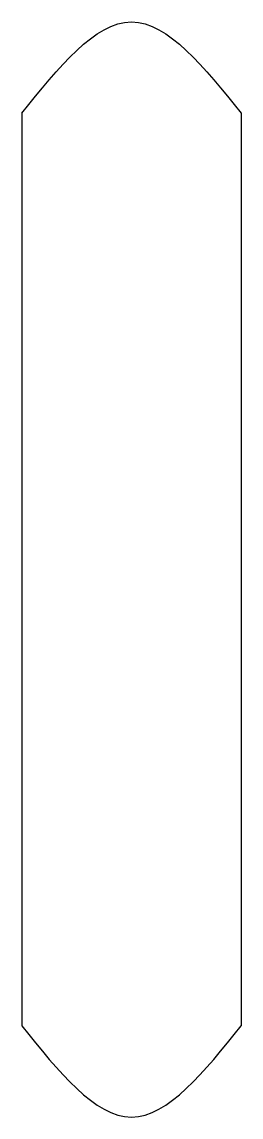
# Model space of a CAD drawing. Header units: inches. Extents: x 49.5 to 61.5, y 45 to 105.
import ezdxf

# ---------------------------------------------------------------- set-up
doc = ezdxf.new("R2010")
doc.units = ezdxf.units.IN
doc.header["$MEASUREMENT"] = 0

msp = doc.modelspace()

# ---------------------------------------------------------------- linework, layer by layer
for p, q in [((49.477, 100.049), (49.477, 50.049)), ((61.477, 100.049), (61.477, 50.049))]:
    msp.add_line(p, q)
for points in [[(49.477, 100.049), (51.477, 102.549), (55.477, 107.549), (59.477, 102.549), (61.477, 100.049)], [(49.477, 50.049), (51.477, 47.549), (55.477, 42.549), (59.477, 47.549), (61.477, 50.049)]]:
    msp.add_open_spline(points, degree=3)

doc.saveas('drawing.dxf')
